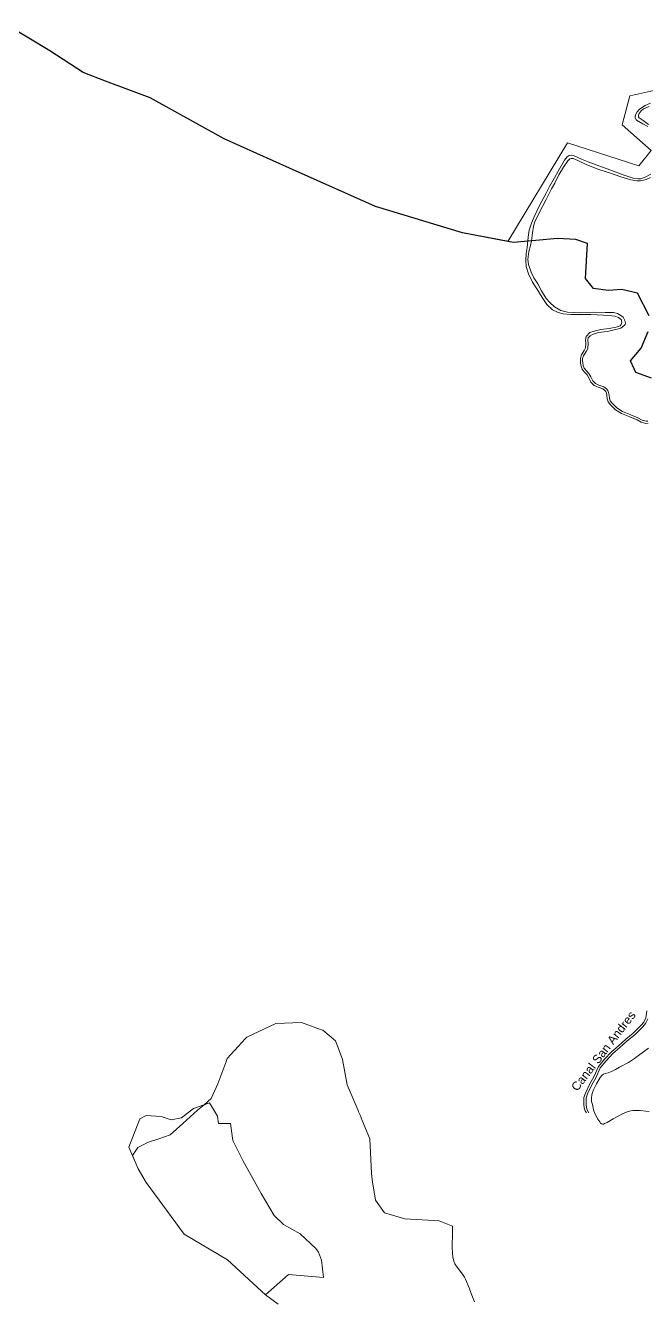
# Model space of a CAD drawing. Header units: millimetres. Extents: x 323319 to 328682, y 8609797 to 8615705.
# Drawn here: x 324988 to 325662, y 8611040 to 8612422 of the extents above; entities that cross this region are included whole.
import ezdxf

# ---------------------------------------------------------------- set-up
doc = ezdxf.new("R2010")
doc.units = ezdxf.units.MM
for name, color, linetype, lineweight in [('BASE CART_PARCELAS_p030B', 252, 'Continuous', 5), ('BASE CART_Toponimia Hidrografica', 7, 'Continuous', 5), ('BG_COS_VIA', 251, 'Continuous', 0)]:
    doc.layers.add(name, color=color, linetype=linetype, lineweight=lineweight)
doc.layers.add('PERIMETRICO-SECTOR A-1', color=7, linetype='Continuous')
doc.layers.add('TIT-INS', color=9, linetype='Continuous')
doc.styles.get("Standard").update_dxf_attribs({"font": 'arial.ttf'})

msp = doc.modelspace()

# ---------------------------------------------------------------- linework, layer by layer
at = {"layer": 'BASE CART_PARCELAS_p030B'}
for points in [[(325262, 8611036), (325248.1, 8611046.1), (325273, 8611068), (325311.1, 8611065.1), (325308.9, 8611083.7), (325305.5, 8611092.3), (325302.6, 8611096.2), (325285.9, 8611112.2), (325267.6, 8611122.3), (325257.5, 8611132.3), (325243.5, 8611156), (325223.5, 8611191.9), (325212.6, 8611213.4), (325210.1, 8611231.7), (325197.1, 8611231.7), (325195.9, 8611239.7), (325187.3, 8611254.3), (325181.4, 8611252.2), (325189, 8611258.8), (325196.4, 8611274.7), (325205, 8611298.1), (325206.5, 8611302.3), (325226.3, 8611324), (325227.7, 8611325.6), (325259.5, 8611340.4), (325287.1, 8611341.5), (325307.9, 8611333.9), (325310.4, 8611333), (325324.2, 8611321.4), (325325.4, 8611318), (325331.6, 8611301.2), (325336.9, 8611273.7), (325348.5, 8611246.1), (325349.2, 8611244.6), (325349.2, 8611244.6), (325350.8, 8611240.8), (325353.1, 8611235.2), (325361.3, 8611215.4), (325363.2, 8611178.1), (325363.4, 8611174.1), (325364.3, 8611168.8), (325367.6, 8611148.7), (325377.2, 8611134.9), (325399.4, 8611128.5), (325436.5, 8611126.4), (325450.9, 8611120.6), (325450.9, 8611115.6), (325450.9, 8611113.5), (325450.8, 8611098.2), (325450.9, 8611091), (325451.4, 8611087.2), (325452.3, 8611082.8), (325453.7, 8611079.6), (325454.9, 8611077.6), (325461.8, 8611068.4), (325464.1, 8611065.4), (325465.3, 8611063.1), (325469, 8611053.7), (325471.3, 8611047.6), (325474.9, 8611038.6)], [(325664.4, 8611244.9), (325660.9, 8611245.3), (325654.6, 8611246), (325649.9, 8611246), (325646.7, 8611246), (325644.4, 8611245.5), (325640.6, 8611244.4), (325635.4, 8611242.2), (325630.2, 8611239.5), (325625.3, 8611236.8), (325618.7, 8611233), (325616, 8611231.7), (325614.7, 8611231.2), (325613.8, 8611231.2), (325612.8, 8611231.5), (325611.7, 8611232.3), (325610.8, 8611233.6), (325608.6, 8611236.7), (325605.4, 8611242.8), (325604, 8611246.8), (325602.8, 8611252.5), (325602, 8611255.8), (325601.9, 8611259.4), (325602.2, 8611262.8), (325602.9, 8611265.4), (325604, 8611268.3), (325607.4, 8611275), (325611.1, 8611281.7), (325613.4, 8611284.1), (325614.7, 8611285.2), (325616.7, 8611286.1), (325619.9, 8611286.9), (325623.5, 8611288.2), (325627.9, 8611290.3), (325632.4, 8611293), (325642.1, 8611298.1), (325648.4, 8611302.2), (325653, 8611305.5), (325663.8, 8611313.6)]]:
    msp.add_lwpolyline(points, dxfattribs=at)
for points in [[(325248.1, 8611046.1), (325206.8, 8611084), (325159.8, 8611112), (325118.6, 8611167.9), (325110.1, 8611182.6), (325099.8, 8611206.2), (325111.8, 8611237.1), (325118.5, 8611240.6), (325135, 8611239.3), (325145.7, 8611235.7), (325157.1, 8611237.9), (325170, 8611248), (325187.3, 8611254.3), (325195.9, 8611239.7), (325197.1, 8611231.7), (325210.1, 8611231.7), (325212.6, 8611213.4), (325223.5, 8611191.9), (325243.5, 8611156), (325257.5, 8611132.3), (325267.6, 8611122.3), (325285.9, 8611112.2), (325302.6, 8611096.2), (325305.5, 8611092.3), (325308.9, 8611083.7), (325311.1, 8611065.1), (325273, 8611068)], [(325248.1, 8611046.1), (325206.8, 8611084), (325159.8, 8611112), (325118.6, 8611167.9), (325110.1, 8611182.6), (325103.7, 8611197.2), (325105.3, 8611199.5), (325109.5, 8611205.9), (325114.8, 8611208.5), (325120.1, 8611211.2), (325132.3, 8611215.4), (325144.5, 8611219.6), (325158.3, 8611231.8), (325174.5, 8611246.2), (325181.4, 8611252.2), (325187.3, 8611254.3), (325195.9, 8611239.7), (325197.1, 8611231.7), (325210.1, 8611231.7), (325212.6, 8611213.4), (325223.5, 8611191.9), (325243.5, 8611156), (325257.5, 8611132.3), (325267.6, 8611122.3), (325285.9, 8611112.2), (325302.6, 8611096.2), (325305.5, 8611092.3), (325308.9, 8611083.7), (325311.1, 8611065.1), (325273, 8611068)]]:
    msp.add_lwpolyline(points, close=True, dxfattribs=at)
at = {"layer": 'BG_COS_VIA', "linetype": 'Continuous'}
for points in [[(325665.9, 8612338.1), (325660, 8612335.7), (325653.9, 8612331.6), (325651.5, 8612328.7), (325649.9, 8612326.1), (325649.4, 8612323.8), (325649.4, 8612322), (325650.7, 8612319.7), (325657.4, 8612315.8), (325663.1, 8612312.9)], [(325663.6, 8612315), (325657.8, 8612319.3), (325653.6, 8612322.3), (325652.8, 8612323.4), (325652.8, 8612325), (325653.7, 8612327), (325655.6, 8612329.6), (325658.1, 8612332), (325664.6, 8612334.6)], [(325666.3, 8612260.9), (325659.5, 8612257.5), (325655.2, 8612256), (325652.4, 8612255.9), (325647.1, 8612256.7), (325636.1, 8612260.5), (325622.7, 8612265.3), (325609.8, 8612270), (325598.1, 8612274.5), (325590.9, 8612277.3), (325583.1, 8612280.8), (325579.9, 8612281.6), (325577.5, 8612281.3), (325575.3, 8612279.7), (325572.7, 8612276.1), (325565.8, 8612264.5), (325561.7, 8612257.1), (325556.4, 8612247.7), (325552.6, 8612240.5), (325545.5, 8612227), (325539.5, 8612214.8), (325536.7, 8612207.9), (325534.2, 8612200.3), (325533, 8612192.7), (325531.9, 8612181.6), (325531, 8612174.9), (325530.7, 8612167.3), (325531.1, 8612161), (325533.5, 8612153.1), (325537.8, 8612144), (325542.7, 8612136.8), (325548.3, 8612127.4), (325553.3, 8612119.8), (325559.4, 8612114), (325565.7, 8612111), (325571, 8612109.7), (325579.5, 8612109), (325589.1, 8612108.9), (325601.3, 8612109), (325614.8, 8612108.3), (325623.9, 8612107.6), (325627, 8612107.2), (325631, 8612105.6), (325632.5, 8612104.7), (325633.4, 8612104), (325634.3, 8612103), (325634.5, 8612102), (325634.6, 8612100.1), (325634.1, 8612098.2), (325632.8, 8612096.8), (325628.5, 8612095.2), (325620.9, 8612093.8), (325612, 8612092.5), (325604.7, 8612091), (325600.2, 8612089.5)], [(325600.4, 8612085.9), (325602.8, 8612087.4), (325609.4, 8612089.5), (325618.7, 8612090.6), (325629.6, 8612093), (325633.6, 8612094.3), (325637.1, 8612096.8), (325638.3, 8612098.2), (325638.7, 8612099.6), (325638.2, 8612102.6), (325636.2, 8612105.9), (325633.7, 8612108), (325630.1, 8612109.9), (325625.7, 8612111), (325616.8, 8612111), (325604.4, 8612111.6), (325589.4, 8612110.9), (325575.7, 8612111.5), (325568.4, 8612113.4), (325561.6, 8612117.1), (325556.6, 8612122), (325552.5, 8612126.4), (325547.6, 8612134.6), (325543.6, 8612142.1), (325539.2, 8612148.7), (325536.4, 8612155), (325533.6, 8612163.2), (325532.9, 8612168.4), (325533.9, 8612177.4), (325535.8, 8612183.9), (325536.8, 8612188.7), (325537.7, 8612197.6), (325538.8, 8612204.8), (325540.4, 8612209.5), (325543.4, 8612215.7), (325549.1, 8612226.7), (325552.7, 8612233.6), (325558.4, 8612245.1), (325562, 8612251.2), (325566.5, 8612260.5), (325571.5, 8612268.7), (325576.2, 8612275.7), (325578.2, 8612277.6), (325579.8, 8612278.1), (325582.1, 8612278.1), (325587.2, 8612276), (325596.8, 8612271.2), (325609.9, 8612266), (325622.6, 8612262), (325633.7, 8612258.3), (325644.5, 8612255), (325650.9, 8612253.7), (325655, 8612254), (325661.3, 8612255.4), (325665.8, 8612257.6)], [(325663.4, 8611991), (325660.7, 8611990.9), (325655.9, 8611992.3), (325651.3, 8611994.8), (325643.6, 8611997.9), (325634.4, 8612001.7), (325627.9, 8612005.7), (325622.5, 8612011.1), (325620, 8612014.4), (325619, 8612017.5), (325618.5, 8612021.2), (325618, 8612023.6), (325617.3, 8612025.3), (325616.4, 8612026.5), (325614.2, 8612028.3), (325609, 8612030.1), (325604.8, 8612031.9), (325601.3, 8612035.6), (325599.1, 8612040.3), (325597.1, 8612043.6), (325594, 8612046.7), (325591.9, 8612049.7), (325590.5, 8612052.9), (325590, 8612056.1), (325589.8, 8612058.9), (325589.8, 8612061.7), (325591.1, 8612065.1), (325593.9, 8612069.8), (325595.4, 8612072.9), (325595.7, 8612077.5), (325595.3, 8612081.4), (325596, 8612085), (325600.2, 8612089.5)], [(325662.9, 8611993.4), (325661, 8611993.3), (325656.9, 8611994.5), (325652.3, 8611997), (325644.5, 8612000.1), (325635.5, 8612003.9), (325629.4, 8612007.6), (325624.3, 8612012.7), (325622.1, 8612015.5), (325621.3, 8612018), (325620.9, 8612021.6), (325620.3, 8612024.3), (325619.4, 8612026.5), (325618.2, 8612028.2), (325615.4, 8612030.4), (325609.9, 8612032.4), (325606.2, 8612034), (325603.3, 8612036.9), (325601.3, 8612041.5), (325599, 8612045.1), (325595.9, 8612048.3), (325594, 8612050.9), (325592.8, 8612053.6), (325592.4, 8612056.4), (325592.2, 8612058.9), (325592.2, 8612061.3), (325593.3, 8612064.1), (325596, 8612068.7), (325597.7, 8612072.2), (325598.1, 8612077.5), (325597.8, 8612081.3), (325598.2, 8612083.5), (325600.4, 8612085.9)], [(325596.3, 8611243.4), (325595.1, 8611245.7), (325594, 8611248.7), (325593.5, 8611252.5), (325593.7, 8611259.9), (325595.2, 8611264.7), (325600, 8611274.9), (325604.3, 8611282.6), (325609.3, 8611293.5), (325615.8, 8611301.5), (325623.5, 8611309.7), (325631, 8611316), (325639, 8611323.2), (325647.2, 8611329.8), (325655.8, 8611338.4), (325658.5, 8611341.7), (325660.7, 8611346.3), (325662, 8611354.2)], [(325599, 8611243.4), (325597.3, 8611246.7), (325596.3, 8611249.3), (325595.9, 8611252.6), (325596.1, 8611259.5), (325597.5, 8611263.9), (325602.1, 8611273.8), (325606.4, 8611281.5), (325611.3, 8611292.2), (325617.6, 8611299.9), (325625.1, 8611307.9), (325632.6, 8611314.2), (325640.6, 8611321.4), (325648.8, 8611328), (325657.5, 8611336.8), (325660.5, 8611340.4), (325663, 8611345.5)]]:
    msp.add_lwpolyline(points, dxfattribs=at)
at = {"layer": 'PERIMETRICO-SECTOR A-1', "lineweight": 15}
msp.add_lwpolyline([(325679.4, 8612353.8), (325643.4, 8612345.9), (325635.1, 8612314.6), (325666.7, 8612286.8), (325653.3, 8612270), (325575.7, 8612295.2), (325511, 8612188.2), (325462, 8612197.6), (325367.6, 8612226.2), (325274.3, 8612267.6), (325274.3, 8612267.6), (325203.3, 8612299.3), (325122.8, 8612343.8), (325074.5, 8612361.9), (325050.2, 8612371.4), (325014.1, 8612394.7), (324968.5, 8612422.3)], dxfattribs=at)
at = {"layer": 'TIT-INS', "ltscale": 2, "flags": 128}
for points in [[(325664.4, 8612107.6), (325651.7, 8612131.9), (325634.7, 8612136.2), (325619.9, 8612135.1), (325604, 8612137.2), (325595.5, 8612147.8), (325597.6, 8612186), (325584.9, 8612190.2), (325564.8, 8612191.3), (325541.5, 8612189.1), (325532.6, 8612188.4), (325517.1, 8612187), (325462, 8612197.6), (325367.6, 8612226.2), (325274.3, 8612267.6), (325203.3, 8612299.3), (325122.8, 8612343.8), (325074.5, 8612361.9), (325050.2, 8612371.4), (325014.1, 8612394.7), (324968.5, 8612422.3)], [(325667.1, 8612039.8), (325650.1, 8612046.1), (325644.3, 8612058.8), (325655.9, 8612072.6), (325663.4, 8612090.6)]]:
    msp.add_lwpolyline(points, dxfattribs=at)

# ---------------------------------------------------------------- texts
at = {"layer": 'BASE CART_Toponimia Hidrografica', "insert": (325586.4, 8611266), "char_height": 9.261, "attachment_point": 7, "rotation": 52.3385}
msp.add_mtext('Canal San Andres', dxfattribs=at)

doc.saveas('drawing.dxf')
